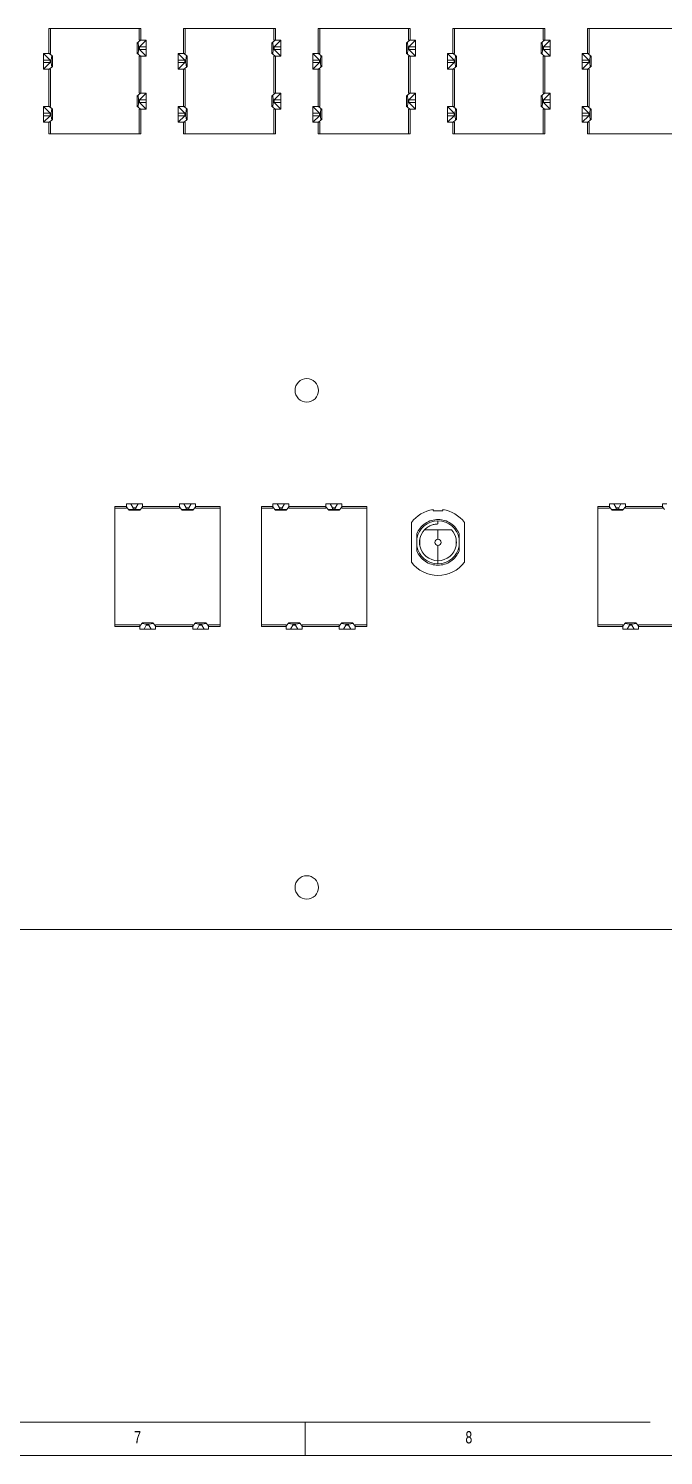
# Model space of a CAD drawing. Header units: millimetres. Extents: x 5 to 589, y 5 to 415.
# Drawn here: x 305.2 to 401.1, y 5 to 220.3 of the extents above; entities that cross this region are included whole.
import ezdxf

# ---------------------------------------------------------------- set-up
doc = ezdxf.new("R2010")
doc.units = ezdxf.units.MM
doc.styles.add('SLDTEXTSTYLE0', font='TXT', dxfattribs={"width": 0.75})

msp = doc.modelspace()

# ---------------------------------------------------------------- linework, layer by layer
at = {"color": 7, "linetype": 'Continuous', "lineweight": 15}
for p, q in [((308.3, 220.31), (308.3, 216.56)), ((308.55, 220.31), (308.3, 220.31)), ((308.55, 220.31), (308.55, 216.56)), ((321.95, 220.31), (308.55, 220.31)), ((321.95, 218.56), (321.95, 220.31)), ((322.2, 220.31), (321.95, 220.31)), ((322.2, 220.31), (322.2, 218.56)), ((328.62, 220.31), (328.62, 216.56)), ((328.87, 220.31), (328.62, 220.31)), ((328.87, 220.31), (328.87, 216.56)), ((342.27, 220.31), (328.87, 220.31)), ((342.27, 218.56), (342.27, 220.31)), ((342.52, 220.31), (342.27, 220.31)), ((342.52, 220.31), (342.52, 218.56)), ((348.94, 220.31), (348.94, 216.56)), ((349.19, 220.31), (348.94, 220.31)), ((349.19, 220.31), (349.19, 216.56)), ((362.59, 220.31), (349.19, 220.31)), ((362.59, 218.56), (362.59, 220.31)), ((362.84, 220.31), (362.59, 220.31)), ((362.84, 220.31), (362.84, 218.56)), ((369.26, 220.31), (369.26, 216.56)), ((369.51, 220.31), (369.26, 220.31)), ((369.51, 220.31), (369.51, 216.56)), ((382.91, 220.31), (369.51, 220.31)), ((382.91, 218.56), (382.91, 220.31)), ((383.16, 220.31), (382.91, 220.31)), ((383.16, 220.31), (383.16, 218.56)), ((389.58, 220.31), (389.58, 216.56)), ((389.83, 220.31), (389.58, 220.31)), ((389.83, 220.31), (389.83, 216.56)), ((403.23, 220.31), (389.83, 220.31)), ((321.65, 218.16), (321.77, 218.25)), ((321.65, 216.56), (321.65, 218.16)), ((322.15, 218.56), (321.77, 218.25)), ((321.77, 218.25), (321.83, 217.56)), ((321.83, 217.56), (321.83, 217.16)), ((322, 217.56), (321.83, 217.56)), ((321.95, 218.56), (322.15, 218.56)), ((323, 218.56), (322, 217.56)), ((322, 217.16), (322, 217.56)), ((323, 217.56), (322, 217.56)), ((322.15, 218.56), (323, 218.56)), ((323, 218.56), (323, 217.56)), ((323, 217.56), (323, 217.16)), ((341.97, 218.16), (342.09, 218.25)), ((341.97, 216.56), (341.97, 218.16)), ((342.47, 218.56), (342.09, 218.25)), ((342.09, 218.25), (342.15, 217.56)), ((342.15, 217.56), (342.15, 217.16)), ((342.32, 217.56), (342.15, 217.56)), ((342.27, 218.56), (342.47, 218.56)), ((343.32, 218.56), (342.32, 217.56)), ((342.32, 217.16), (342.32, 217.56)), ((343.32, 217.56), (342.32, 217.56)), ((342.47, 218.56), (343.32, 218.56)), ((343.32, 218.56), (343.32, 217.56)), ((343.32, 217.56), (343.32, 217.16)), ((362.29, 218.16), (362.41, 218.25)), ((362.29, 216.56), (362.29, 218.16)), ((362.79, 218.56), (362.41, 218.25)), ((362.41, 218.25), (362.47, 217.56)), ((362.47, 217.56), (362.47, 217.16)), ((362.64, 217.56), (362.47, 217.56)), ((362.59, 218.56), (362.79, 218.56)), ((363.64, 218.56), (362.64, 217.56)), ((362.64, 217.16), (362.64, 217.56)), ((363.64, 217.56), (362.64, 217.56)), ((362.79, 218.56), (363.64, 218.56)), ((363.64, 218.56), (363.64, 217.56)), ((363.64, 217.56), (363.64, 217.16)), ((382.61, 218.16), (382.73, 218.25)), ((382.61, 216.56), (382.61, 218.16)), ((383.11, 218.56), (382.73, 218.25)), ((382.73, 218.25), (382.79, 217.56)), ((382.79, 217.56), (382.79, 217.16)), ((382.96, 217.56), (382.79, 217.56)), ((382.91, 218.56), (383.11, 218.56)), ((383.96, 218.56), (382.96, 217.56)), ((382.96, 217.16), (382.96, 217.56)), ((383.96, 217.56), (382.96, 217.56)), ((383.11, 218.56), (383.96, 218.56)), ((383.96, 218.56), (383.96, 217.56)), ((383.96, 217.56), (383.96, 217.16)), ((308.5, 215.56), (307.5, 216.56)), ((307.5, 215.56), (307.5, 216.56)), ((307.5, 216.56), (308.35, 216.56)), ((307.5, 215.16), (307.5, 215.56)), ((308.5, 215.56), (307.5, 215.56)), ((308.73, 216.25), (308.35, 216.56)), ((308.35, 216.56), (308.55, 216.56)), ((308.5, 215.56), (308.5, 215.16)), ((308.67, 215.56), (308.5, 215.56)), ((308.67, 215.56), (308.73, 216.25)), ((308.67, 215.16), (308.67, 215.56)), ((308.73, 216.25), (308.85, 216.16)), ((308.85, 216.16), (308.85, 214.56)), ((321.77, 216.46), (321.65, 216.56)), ((321.83, 217.16), (321.77, 216.46)), ((321.77, 216.46), (322.15, 216.16)), ((321.83, 217.16), (322, 217.16)), ((321.95, 210.56), (321.95, 216.16)), ((322.15, 216.16), (321.95, 216.16)), ((322, 217.16), (323, 216.16)), ((322, 217.16), (323, 217.16)), ((323, 216.16), (322.15, 216.16)), ((322.2, 216.16), (322.2, 210.56)), ((323, 217.16), (323, 216.16)), ((327.82, 216.56), (328.67, 216.56)), ((328.82, 215.56), (327.82, 216.56)), ((327.82, 215.56), (327.82, 216.56)), ((327.82, 215.16), (327.82, 215.56)), ((328.82, 215.56), (327.82, 215.56)), ((329.05, 216.25), (328.67, 216.56)), ((328.67, 216.56), (328.87, 216.56)), ((328.82, 215.56), (328.82, 215.16)), ((328.99, 215.56), (328.82, 215.56)), ((328.99, 215.56), (329.05, 216.25)), ((328.99, 215.16), (328.99, 215.56)), ((329.05, 216.25), (329.17, 216.16)), ((329.17, 216.16), (329.17, 214.56)), ((342.09, 216.46), (341.97, 216.56)), ((342.15, 217.16), (342.09, 216.46)), ((342.09, 216.46), (342.47, 216.16)), ((342.15, 217.16), (342.32, 217.16)), ((342.27, 210.56), (342.27, 216.16)), ((342.47, 216.16), (342.27, 216.16)), ((342.32, 217.16), (343.32, 216.16)), ((342.32, 217.16), (343.32, 217.16)), ((343.32, 216.16), (342.47, 216.16)), ((342.52, 216.16), (342.52, 210.56)), ((343.32, 217.16), (343.32, 216.16)), ((349.14, 215.56), (348.14, 216.56)), ((348.14, 215.56), (348.14, 216.56)), ((348.14, 216.56), (348.99, 216.56)), ((348.14, 215.16), (348.14, 215.56)), ((349.14, 215.56), (348.14, 215.56)), ((349.37, 216.25), (348.99, 216.56)), ((348.99, 216.56), (349.19, 216.56)), ((349.31, 215.56), (349.14, 215.56)), ((349.14, 215.56), (349.14, 215.16)), ((349.31, 215.56), (349.37, 216.25)), ((349.31, 215.16), (349.31, 215.56)), ((349.37, 216.25), (349.49, 216.16)), ((349.49, 216.16), (349.49, 214.56)), ((362.41, 216.46), (362.29, 216.56)), ((362.47, 217.16), (362.41, 216.46)), ((362.41, 216.46), (362.79, 216.16)), ((362.47, 217.16), (362.64, 217.16)), ((362.59, 210.56), (362.59, 216.16)), ((362.79, 216.16), (362.59, 216.16)), ((362.64, 217.16), (363.64, 216.16)), ((362.64, 217.16), (363.64, 217.16)), ((363.64, 216.16), (362.79, 216.16)), ((362.84, 216.16), (362.84, 210.56)), ((363.64, 217.16), (363.64, 216.16)), ((368.46, 216.56), (369.31, 216.56)), ((369.46, 215.56), (368.46, 216.56)), ((368.46, 215.56), (368.46, 216.56)), ((368.46, 215.16), (368.46, 215.56)), ((369.46, 215.56), (368.46, 215.56)), ((369.69, 216.25), (369.31, 216.56)), ((369.31, 216.56), (369.51, 216.56)), ((369.46, 215.56), (369.46, 215.16)), ((369.63, 215.56), (369.46, 215.56)), ((369.63, 215.56), (369.69, 216.25)), ((369.63, 215.16), (369.63, 215.56)), ((369.69, 216.25), (369.81, 216.16)), ((369.81, 216.16), (369.81, 214.56)), ((382.73, 216.46), (382.61, 216.56)), ((382.79, 217.16), (382.73, 216.46)), ((382.73, 216.46), (383.11, 216.16)), ((382.79, 217.16), (382.96, 217.16)), ((382.91, 210.56), (382.91, 216.16)), ((383.11, 216.16), (382.91, 216.16)), ((382.96, 217.16), (383.96, 216.16)), ((382.96, 217.16), (383.96, 217.16)), ((383.96, 216.16), (383.11, 216.16)), ((383.16, 216.16), (383.16, 210.56)), ((383.96, 217.16), (383.96, 216.16)), ((388.78, 216.56), (389.63, 216.56)), ((389.78, 215.56), (388.78, 216.56)), ((388.78, 215.56), (388.78, 216.56)), ((388.78, 215.16), (388.78, 215.56)), ((389.78, 215.56), (388.78, 215.56)), ((390.01, 216.25), (389.63, 216.56)), ((389.63, 216.56), (389.83, 216.56)), ((389.95, 215.56), (389.78, 215.56)), ((389.78, 215.56), (389.78, 215.16)), ((389.95, 215.56), (390.01, 216.25)), ((389.95, 215.16), (389.95, 215.56)), ((390.01, 216.25), (390.13, 216.16)), ((390.13, 216.16), (390.13, 214.56)), ((307.5, 215.16), (308.5, 215.16)), ((307.5, 214.16), (307.5, 215.16)), ((307.5, 214.16), (308.5, 215.16)), ((308.35, 214.16), (307.5, 214.16)), ((308.3, 208.56), (308.3, 214.16)), ((308.73, 214.46), (308.35, 214.16)), ((308.55, 214.16), (308.35, 214.16)), ((308.5, 215.16), (308.67, 215.16)), ((308.55, 214.16), (308.55, 208.56)), ((308.73, 214.46), (308.67, 215.16)), ((308.85, 214.56), (308.73, 214.46)), ((327.82, 215.16), (328.82, 215.16)), ((327.82, 214.16), (327.82, 215.16)), ((327.82, 214.16), (328.82, 215.16)), ((328.67, 214.16), (327.82, 214.16)), ((328.62, 208.56), (328.62, 214.16)), ((329.05, 214.46), (328.67, 214.16)), ((328.87, 214.16), (328.67, 214.16)), ((328.82, 215.16), (328.99, 215.16)), ((328.87, 214.16), (328.87, 208.56)), ((329.05, 214.46), (328.99, 215.16)), ((329.17, 214.56), (329.05, 214.46)), ((348.14, 214.16), (348.14, 215.16)), ((348.14, 214.16), (349.14, 215.16)), ((348.14, 215.16), (349.14, 215.16)), ((348.99, 214.16), (348.14, 214.16)), ((348.94, 208.56), (348.94, 214.16)), ((349.37, 214.46), (348.99, 214.16)), ((349.19, 214.16), (348.99, 214.16)), ((349.14, 215.16), (349.31, 215.16)), ((349.19, 214.16), (349.19, 208.56)), ((349.37, 214.46), (349.31, 215.16)), ((349.49, 214.56), (349.37, 214.46)), ((368.46, 214.16), (369.46, 215.16)), ((368.46, 215.16), (369.46, 215.16)), ((368.46, 214.16), (368.46, 215.16)), ((369.31, 214.16), (368.46, 214.16)), ((369.26, 208.56), (369.26, 214.16)), ((369.69, 214.46), (369.31, 214.16)), ((369.51, 214.16), (369.31, 214.16)), ((369.46, 215.16), (369.63, 215.16)), ((369.51, 214.16), (369.51, 208.56)), ((369.69, 214.46), (369.63, 215.16)), ((369.81, 214.56), (369.69, 214.46)), ((388.78, 214.16), (389.78, 215.16)), ((388.78, 214.16), (388.78, 215.16)), ((388.78, 215.16), (389.78, 215.16)), ((389.63, 214.16), (388.78, 214.16)), ((389.58, 208.56), (389.58, 214.16)), ((390.01, 214.46), (389.63, 214.16)), ((389.83, 214.16), (389.63, 214.16)), ((389.78, 215.16), (389.95, 215.16)), ((389.83, 214.16), (389.83, 208.56)), ((390.01, 214.46), (389.95, 215.16)), ((390.13, 214.56), (390.01, 214.46)), ((321.65, 210.16), (321.77, 210.25)), ((321.65, 208.56), (321.65, 210.16)), ((322.15, 210.56), (321.77, 210.25)), ((321.77, 210.25), (321.83, 209.56)), ((321.83, 209.16), (321.77, 208.46)), ((321.83, 209.56), (321.83, 209.16)), ((322, 209.56), (321.83, 209.56)), ((321.83, 209.16), (322, 209.16)), ((321.95, 210.56), (322.15, 210.56)), ((323, 210.56), (322, 209.56)), ((322, 209.16), (322, 209.56)), ((323, 209.56), (322, 209.56)), ((322, 209.16), (323, 209.16)), ((322, 209.16), (323, 208.16)), ((322.15, 210.56), (323, 210.56)), ((323, 210.56), (323, 209.56)), ((323, 209.56), (323, 209.16)), ((323, 209.16), (323, 208.16)), ((341.97, 210.16), (342.09, 210.25)), ((341.97, 208.56), (341.97, 210.16)), ((342.47, 210.56), (342.09, 210.25)), ((342.09, 210.25), (342.15, 209.56)), ((342.15, 209.16), (342.09, 208.46)), ((342.15, 209.56), (342.15, 209.16)), ((342.32, 209.56), (342.15, 209.56)), ((342.15, 209.16), (342.32, 209.16)), ((342.27, 210.56), (342.47, 210.56)), ((343.32, 210.56), (342.32, 209.56)), ((342.32, 209.16), (342.32, 209.56)), ((343.32, 209.56), (342.32, 209.56)), ((342.32, 209.16), (343.32, 209.16)), ((342.32, 209.16), (343.32, 208.16)), ((342.47, 210.56), (343.32, 210.56)), ((343.32, 210.56), (343.32, 209.56)), ((343.32, 209.56), (343.32, 209.16)), ((343.32, 209.16), (343.32, 208.16)), ((362.29, 210.16), (362.41, 210.25)), ((362.29, 208.56), (362.29, 210.16)), ((362.79, 210.56), (362.41, 210.25)), ((362.41, 210.25), (362.47, 209.56)), ((362.47, 209.16), (362.41, 208.46)), ((362.64, 209.56), (362.47, 209.56)), ((362.47, 209.56), (362.47, 209.16)), ((362.47, 209.16), (362.64, 209.16)), ((362.59, 210.56), (362.79, 210.56)), ((363.64, 210.56), (362.64, 209.56)), ((362.64, 209.16), (362.64, 209.56)), ((363.64, 209.56), (362.64, 209.56)), ((362.64, 209.16), (363.64, 209.16)), ((362.64, 209.16), (363.64, 208.16)), ((362.79, 210.56), (363.64, 210.56)), ((363.64, 210.56), (363.64, 209.56)), ((363.64, 209.56), (363.64, 209.16)), ((363.64, 209.16), (363.64, 208.16)), ((382.61, 210.16), (382.73, 210.25)), ((382.61, 208.56), (382.61, 210.16)), ((383.11, 210.56), (382.73, 210.25)), ((382.73, 210.25), (382.79, 209.56)), ((382.79, 209.16), (382.73, 208.46)), ((382.79, 209.56), (382.79, 209.16)), ((382.96, 209.56), (382.79, 209.56)), ((382.79, 209.16), (382.96, 209.16)), ((382.91, 210.56), (383.11, 210.56)), ((383.96, 210.56), (382.96, 209.56)), ((382.96, 209.16), (382.96, 209.56)), ((383.96, 209.56), (382.96, 209.56)), ((382.96, 209.16), (383.96, 209.16)), ((382.96, 209.16), (383.96, 208.16)), ((383.11, 210.56), (383.96, 210.56)), ((383.96, 210.56), (383.96, 209.56)), ((383.96, 209.56), (383.96, 209.16)), ((383.96, 209.16), (383.96, 208.16)), ((307.5, 208.56), (308.35, 208.56)), ((308.5, 207.56), (307.5, 208.56)), ((307.5, 207.56), (307.5, 208.56)), ((307.5, 207.16), (307.5, 207.56)), ((308.5, 207.56), (307.5, 207.56)), ((307.5, 206.16), (308.5, 207.16)), ((307.5, 207.16), (308.5, 207.16)), ((307.5, 206.16), (307.5, 207.16)), ((308.35, 208.56), (308.73, 208.25)), ((308.35, 208.56), (308.55, 208.56)), ((308.67, 207.56), (308.5, 207.56)), ((308.5, 207.56), (308.5, 207.16)), ((308.5, 207.16), (308.67, 207.16)), ((308.67, 207.56), (308.73, 208.25)), ((308.67, 207.16), (308.67, 207.56)), ((308.73, 206.46), (308.67, 207.16)), ((308.73, 208.25), (308.85, 208.16)), ((308.85, 208.16), (308.85, 206.56)), ((321.77, 208.46), (321.65, 208.56)), ((322.15, 208.16), (321.77, 208.46)), ((321.95, 204.41), (321.95, 208.16)), ((322.15, 208.16), (321.95, 208.16)), ((323, 208.16), (322.15, 208.16)), ((322.2, 208.16), (322.2, 204.41)), ((328.82, 207.56), (327.82, 208.56)), ((327.82, 207.56), (327.82, 208.56)), ((327.82, 208.56), (328.67, 208.56)), ((327.82, 207.16), (327.82, 207.56)), ((328.82, 207.56), (327.82, 207.56)), ((327.82, 206.16), (328.82, 207.16)), ((327.82, 207.16), (328.82, 207.16)), ((327.82, 206.16), (327.82, 207.16)), ((328.67, 208.56), (329.05, 208.25)), ((328.67, 208.56), (328.87, 208.56)), ((328.99, 207.56), (328.82, 207.56)), ((328.82, 207.56), (328.82, 207.16)), ((328.82, 207.16), (328.99, 207.16)), ((328.99, 207.56), (329.05, 208.25)), ((328.99, 207.16), (328.99, 207.56)), ((329.05, 206.46), (328.99, 207.16)), ((329.05, 208.25), (329.17, 208.16)), ((329.17, 208.16), (329.17, 206.56)), ((342.09, 208.46), (341.97, 208.56)), ((342.47, 208.16), (342.09, 208.46)), ((342.27, 204.41), (342.27, 208.16)), ((342.47, 208.16), (342.27, 208.16)), ((343.32, 208.16), (342.47, 208.16)), ((342.52, 208.16), (342.52, 204.41)), ((349.14, 207.56), (348.14, 208.56)), ((348.14, 207.56), (348.14, 208.56)), ((348.14, 208.56), (348.99, 208.56)), ((348.14, 207.16), (348.14, 207.56)), ((349.14, 207.56), (348.14, 207.56)), ((348.14, 206.16), (349.14, 207.16)), ((348.14, 207.16), (349.14, 207.16)), ((348.14, 206.16), (348.14, 207.16)), ((348.99, 208.56), (349.37, 208.25)), ((348.99, 208.56), (349.19, 208.56)), ((349.31, 207.56), (349.14, 207.56)), ((349.14, 207.56), (349.14, 207.16)), ((349.14, 207.16), (349.31, 207.16)), ((349.31, 207.56), (349.37, 208.25)), ((349.31, 207.16), (349.31, 207.56)), ((349.37, 206.46), (349.31, 207.16)), ((349.37, 208.25), (349.49, 208.16)), ((349.49, 208.16), (349.49, 206.56)), ((362.41, 208.46), (362.29, 208.56)), ((362.79, 208.16), (362.41, 208.46)), ((362.59, 204.41), (362.59, 208.16)), ((362.79, 208.16), (362.59, 208.16)), ((363.64, 208.16), (362.79, 208.16)), ((362.84, 208.16), (362.84, 204.41)), ((368.46, 208.56), (369.31, 208.56)), ((369.46, 207.56), (368.46, 208.56)), ((368.46, 207.56), (368.46, 208.56)), ((368.46, 207.16), (368.46, 207.56)), ((369.46, 207.56), (368.46, 207.56)), ((368.46, 206.16), (369.46, 207.16)), ((368.46, 206.16), (368.46, 207.16)), ((368.46, 207.16), (369.46, 207.16)), ((369.31, 208.56), (369.69, 208.25)), ((369.31, 208.56), (369.51, 208.56)), ((369.63, 207.56), (369.46, 207.56)), ((369.46, 207.56), (369.46, 207.16)), ((369.46, 207.16), (369.63, 207.16)), ((369.63, 207.56), (369.69, 208.25)), ((369.63, 207.16), (369.63, 207.56)), ((369.69, 206.46), (369.63, 207.16)), ((369.69, 208.25), (369.81, 208.16)), ((369.81, 208.16), (369.81, 206.56)), ((382.73, 208.46), (382.61, 208.56)), ((383.11, 208.16), (382.73, 208.46)), ((382.91, 204.41), (382.91, 208.16)), ((383.11, 208.16), (382.91, 208.16)), ((383.96, 208.16), (383.11, 208.16)), ((383.16, 208.16), (383.16, 204.41)), ((389.78, 207.56), (388.78, 208.56)), ((388.78, 207.56), (388.78, 208.56)), ((388.78, 208.56), (389.63, 208.56)), ((388.78, 207.16), (388.78, 207.56)), ((389.78, 207.56), (388.78, 207.56)), ((388.78, 206.16), (389.78, 207.16)), ((388.78, 207.16), (389.78, 207.16)), ((388.78, 206.16), (388.78, 207.16)), ((389.63, 208.56), (390.01, 208.25)), ((389.63, 208.56), (389.83, 208.56)), ((389.95, 207.56), (389.78, 207.56)), ((389.78, 207.56), (389.78, 207.16)), ((389.78, 207.16), (389.95, 207.16)), ((389.95, 207.56), (390.01, 208.25)), ((389.95, 207.16), (389.95, 207.56)), ((390.01, 206.46), (389.95, 207.16)), ((390.01, 208.25), (390.13, 208.16)), ((390.13, 208.16), (390.13, 206.56)), ((308.35, 206.16), (307.5, 206.16)), ((308.3, 204.41), (308.3, 206.16)), ((308.35, 206.16), (308.73, 206.46)), ((308.55, 206.16), (308.35, 206.16)), ((308.55, 206.16), (308.55, 204.41)), ((308.85, 206.56), (308.73, 206.46)), ((328.67, 206.16), (327.82, 206.16)), ((328.62, 204.41), (328.62, 206.16)), ((328.67, 206.16), (329.05, 206.46)), ((328.87, 206.16), (328.67, 206.16)), ((328.87, 206.16), (328.87, 204.41)), ((329.17, 206.56), (329.05, 206.46)), ((348.99, 206.16), (348.14, 206.16)), ((348.94, 204.41), (348.94, 206.16)), ((348.99, 206.16), (349.37, 206.46)), ((349.19, 206.16), (348.99, 206.16)), ((349.19, 206.16), (349.19, 204.41)), ((349.49, 206.56), (349.37, 206.46)), ((369.31, 206.16), (368.46, 206.16)), ((369.26, 204.41), (369.26, 206.16)), ((369.31, 206.16), (369.69, 206.46)), ((369.51, 206.16), (369.31, 206.16)), ((369.51, 206.16), (369.51, 204.41)), ((369.81, 206.56), (369.69, 206.46)), ((389.63, 206.16), (388.78, 206.16)), ((389.58, 204.41), (389.58, 206.16)), ((389.63, 206.16), (390.01, 206.46)), ((389.83, 206.16), (389.63, 206.16)), ((389.83, 206.16), (389.83, 204.41)), ((390.13, 206.56), (390.01, 206.46)), ((308.3, 204.41), (308.55, 204.41)), ((308.55, 204.41), (321.95, 204.41)), ((322.2, 204.41), (321.95, 204.41)), ((328.62, 204.41), (328.87, 204.41)), ((328.87, 204.41), (342.27, 204.41)), ((342.52, 204.41), (342.27, 204.41)), ((348.94, 204.41), (349.19, 204.41)), ((349.19, 204.41), (362.59, 204.41)), ((362.84, 204.41), (362.59, 204.41)), ((369.26, 204.41), (369.51, 204.41)), ((369.51, 204.41), (382.91, 204.41)), ((383.16, 204.41), (382.91, 204.41)), ((389.58, 204.41), (389.83, 204.41)), ((389.83, 204.41), (403.23, 204.41)), ((320.01, 148.13), (320.01, 148.58)), ((320.01, 148.58), (320.66, 148.58)), ((320.66, 148.58), (321.01, 147.98)), ((320.66, 148.58), (321.76, 148.58)), ((321.41, 147.98), (321.76, 148.58)), ((321.76, 148.58), (322.41, 148.58)), ((322.41, 148.58), (322.41, 148.13)), ((328.01, 148.13), (328.01, 148.58)), ((328.01, 148.58), (328.66, 148.58)), ((328.66, 148.58), (329.01, 147.98)), ((328.66, 148.58), (329.76, 148.58)), ((329.41, 147.98), (329.76, 148.58)), ((329.76, 148.58), (330.41, 148.58)), ((330.41, 148.58), (330.41, 148.13)), ((342.12, 148.13), (342.12, 148.58)), ((342.12, 148.58), (342.77, 148.58)), ((342.77, 148.58), (343.12, 147.98)), ((342.77, 148.58), (343.87, 148.58)), ((343.52, 147.98), (343.87, 148.58)), ((343.87, 148.58), (344.52, 148.58)), ((344.52, 148.58), (344.52, 148.13)), ((350.12, 148.13), (350.12, 148.58)), ((350.12, 148.58), (350.77, 148.58)), ((350.77, 148.58), (351.12, 147.98)), ((350.77, 148.58), (351.87, 148.58)), ((351.52, 147.98), (351.87, 148.58)), ((351.87, 148.58), (352.52, 148.58)), ((352.52, 148.58), (352.52, 148.13)), ((392.91, 148.13), (392.91, 148.58)), ((392.91, 148.58), (393.56, 148.58)), ((393.56, 148.58), (393.91, 147.98)), ((393.56, 148.58), (394.65, 148.58)), ((394.31, 147.98), (394.65, 148.58)), ((394.65, 148.58), (395.31, 148.58)), ((395.31, 148.58), (395.31, 148.13)), ((400.91, 148.13), (400.91, 148.58)), ((400.91, 148.58), (401.56, 148.58)), ((318.26, 148.18), (320.01, 148.18)), ((318.26, 148.18), (318.26, 147.93)), ((320.01, 147.93), (318.26, 147.93)), ((318.26, 147.93), (318.26, 130.33)), ((320.32, 147.75), (320.01, 148.13)), ((320.01, 147.93), (320.01, 148.13)), ((320.32, 147.75), (321.01, 147.81)), ((320.41, 147.63), (320.32, 147.75)), ((322.01, 147.63), (320.41, 147.63)), ((321.41, 147.98), (321.01, 147.98)), ((321.01, 147.98), (321.01, 147.81)), ((321.01, 147.81), (321.41, 147.81)), ((321.41, 147.81), (321.41, 147.98)), ((321.41, 147.81), (322.11, 147.75)), ((322.11, 147.75), (322.01, 147.63)), ((322.11, 147.75), (322.41, 148.13)), ((322.41, 148.18), (328.01, 148.18)), ((322.41, 148.13), (322.41, 147.93)), ((328.01, 147.93), (322.41, 147.93)), ((328.32, 147.75), (328.01, 148.13)), ((328.01, 147.93), (328.01, 148.13)), ((328.32, 147.75), (329.01, 147.81)), ((328.41, 147.63), (328.32, 147.75)), ((330.01, 147.63), (328.41, 147.63)), ((329.41, 147.98), (329.01, 147.98)), ((329.01, 147.98), (329.01, 147.81)), ((329.01, 147.81), (329.41, 147.81)), ((329.41, 147.81), (329.41, 147.98)), ((329.41, 147.81), (330.11, 147.75)), ((330.11, 147.75), (330.01, 147.63)), ((330.41, 148.13), (330.11, 147.75)), ((330.41, 148.18), (334.16, 148.18)), ((330.41, 148.13), (330.41, 147.93)), ((334.16, 147.93), (330.41, 147.93)), ((334.16, 148.18), (334.16, 147.93)), ((334.16, 130.33), (334.16, 147.93)), ((340.37, 148.18), (342.12, 148.18)), ((340.37, 148.18), (340.37, 147.93)), ((340.37, 147.93), (340.37, 130.33)), ((342.12, 147.93), (340.37, 147.93)), ((342.43, 147.75), (342.12, 148.13)), ((342.12, 147.93), (342.12, 148.13)), ((342.43, 147.75), (343.12, 147.81)), ((342.52, 147.63), (342.43, 147.75)), ((344.12, 147.63), (342.52, 147.63)), ((343.12, 147.98), (343.12, 147.81)), ((343.52, 147.98), (343.12, 147.98)), ((343.12, 147.81), (343.52, 147.81)), ((343.52, 147.81), (343.52, 147.98)), ((343.52, 147.81), (344.22, 147.75)), ((344.22, 147.75), (344.12, 147.63)), ((344.22, 147.75), (344.52, 148.13)), ((344.52, 148.18), (350.12, 148.18)), ((344.52, 148.13), (344.52, 147.93)), ((350.12, 147.93), (344.52, 147.93)), ((350.43, 147.75), (350.12, 148.13)), ((350.12, 147.93), (350.12, 148.13)), ((350.43, 147.75), (351.12, 147.81)), ((350.52, 147.63), (350.43, 147.75)), ((352.12, 147.63), (350.52, 147.63)), ((351.52, 147.98), (351.12, 147.98)), ((351.12, 147.98), (351.12, 147.81)), ((351.12, 147.81), (351.52, 147.81)), ((351.52, 147.81), (351.52, 147.98)), ((351.52, 147.81), (352.22, 147.75)), ((352.22, 147.75), (352.12, 147.63)), ((352.52, 148.13), (352.22, 147.75)), ((352.52, 148.18), (356.27, 148.18)), ((352.52, 148.13), (352.52, 147.93)), ((356.27, 147.93), (352.52, 147.93)), ((356.27, 148.18), (356.27, 147.93)), ((356.27, 130.33), (356.27, 147.93)), ((366.28, 147.72), (366.28, 147.55)), ((367.78, 147.55), (366.28, 147.55)), ((367.78, 147.72), (367.78, 147.55)), ((391.16, 148.18), (392.91, 148.18)), ((391.16, 148.18), (391.16, 147.93)), ((391.16, 147.93), (391.16, 130.33)), ((392.91, 147.93), (391.16, 147.93)), ((393.21, 147.75), (392.91, 148.13)), ((392.91, 147.93), (392.91, 148.13)), ((393.21, 147.75), (393.91, 147.81)), ((393.31, 147.63), (393.21, 147.75)), ((394.91, 147.63), (393.31, 147.63)), ((393.91, 147.98), (393.91, 147.81)), ((394.31, 147.98), (393.91, 147.98)), ((393.91, 147.81), (394.31, 147.81)), ((394.31, 147.81), (394.31, 147.98)), ((394.31, 147.81), (395, 147.75)), ((395, 147.75), (394.91, 147.63)), ((395, 147.75), (395.31, 148.13)), ((395.31, 148.18), (400.91, 148.18)), ((395.31, 148.13), (395.31, 147.93)), ((400.91, 147.93), (395.31, 147.93)), ((401.21, 147.75), (400.91, 148.13)), ((400.91, 147.93), (400.91, 148.13)), ((363.03, 145.78), (363.03, 139.78)), ((367.03, 146.03), (367.03, 145.55)), ((367.03, 143.24), (367.03, 144.65)), ((371.03, 139.78), (371.03, 145.78)), ((367.03, 140), (367.03, 142.31)), ((367.03, 140), (367.03, 139.53)), ((318.26, 130.33), (322.01, 130.33)), ((318.26, 130.33), (318.26, 130.08)), ((318.26, 130.08), (322.01, 130.08)), ((322.32, 130.51), (322.01, 130.13)), ((322.01, 130.13), (322.01, 130.33)), ((322.01, 129.68), (322.01, 130.13)), ((322.66, 129.68), (322.01, 129.68)), ((322.32, 130.51), (322.41, 130.63)), ((323.01, 130.45), (322.32, 130.51)), ((322.41, 130.63), (324.01, 130.63)), ((323.01, 130.28), (322.66, 129.68)), ((323.76, 129.68), (322.66, 129.68)), ((323.41, 130.45), (323.01, 130.45)), ((323.01, 130.45), (323.01, 130.28)), ((323.01, 130.28), (323.41, 130.28)), ((324.11, 130.51), (323.41, 130.45)), ((323.41, 130.28), (323.41, 130.45)), ((323.76, 129.68), (323.41, 130.28)), ((324.41, 129.68), (323.76, 129.68)), ((324.01, 130.63), (324.11, 130.51)), ((324.11, 130.51), (324.41, 130.13)), ((324.41, 130.33), (330.01, 130.33)), ((324.41, 130.33), (324.41, 130.13)), ((324.41, 130.13), (324.41, 129.68)), ((330.01, 130.08), (324.41, 130.08)), ((330.01, 130.13), (330.31, 130.51)), ((330.01, 130.13), (330.01, 130.33)), ((330.01, 129.68), (330.01, 130.13)), ((330.66, 129.68), (330.01, 129.68)), ((330.31, 130.51), (330.41, 130.63)), ((331.01, 130.45), (330.31, 130.51)), ((330.41, 130.63), (332.01, 130.63)), ((331.01, 130.28), (330.66, 129.68)), ((331.76, 129.68), (330.66, 129.68)), ((331.01, 130.45), (331.01, 130.28)), ((331.41, 130.45), (331.01, 130.45)), ((331.01, 130.28), (331.41, 130.28)), ((332.11, 130.51), (331.41, 130.45)), ((331.41, 130.28), (331.41, 130.45)), ((331.76, 129.68), (331.41, 130.28)), ((332.41, 129.68), (331.76, 129.68)), ((332.01, 130.63), (332.11, 130.51)), ((332.11, 130.51), (332.41, 130.13)), ((332.41, 130.33), (334.16, 130.33)), ((332.41, 130.33), (332.41, 130.13)), ((332.41, 130.13), (332.41, 129.68)), ((334.16, 130.08), (332.41, 130.08)), ((334.16, 130.08), (334.16, 130.33)), ((340.37, 130.33), (344.12, 130.33)), ((340.37, 130.33), (340.37, 130.08)), ((340.37, 130.08), (344.12, 130.08)), ((344.43, 130.51), (344.12, 130.13)), ((344.12, 130.13), (344.12, 130.33)), ((344.12, 129.68), (344.12, 130.13)), ((344.77, 129.68), (344.12, 129.68)), ((344.43, 130.51), (344.52, 130.63)), ((345.12, 130.45), (344.43, 130.51)), ((344.52, 130.63), (346.12, 130.63)), ((345.12, 130.28), (344.77, 129.68)), ((345.87, 129.68), (344.77, 129.68)), ((345.52, 130.45), (345.12, 130.45)), ((345.12, 130.45), (345.12, 130.28)), ((345.12, 130.28), (345.52, 130.28)), ((346.22, 130.51), (345.52, 130.45)), ((345.52, 130.28), (345.52, 130.45)), ((345.87, 129.68), (345.52, 130.28)), ((346.52, 129.68), (345.87, 129.68)), ((346.12, 130.63), (346.22, 130.51)), ((346.22, 130.51), (346.52, 130.13)), ((346.52, 130.33), (352.12, 130.33)), ((346.52, 130.33), (346.52, 130.13)), ((346.52, 130.13), (346.52, 129.68)), ((352.12, 130.08), (346.52, 130.08)), ((352.12, 130.13), (352.42, 130.51)), ((352.12, 130.13), (352.12, 130.33)), ((352.12, 129.68), (352.12, 130.13)), ((352.77, 129.68), (352.12, 129.68)), ((352.42, 130.51), (352.52, 130.63)), ((353.12, 130.45), (352.42, 130.51)), ((352.52, 130.63), (354.12, 130.63)), ((353.12, 130.28), (352.77, 129.68)), ((353.87, 129.68), (352.77, 129.68)), ((353.12, 130.45), (353.12, 130.28)), ((353.52, 130.45), (353.12, 130.45)), ((353.12, 130.28), (353.52, 130.28)), ((354.22, 130.51), (353.52, 130.45)), ((353.52, 130.28), (353.52, 130.45)), ((353.87, 129.68), (353.52, 130.28)), ((354.52, 129.68), (353.87, 129.68)), ((354.12, 130.63), (354.22, 130.51)), ((354.22, 130.51), (354.52, 130.13)), ((354.52, 130.33), (356.27, 130.33)), ((354.52, 130.33), (354.52, 130.13)), ((354.52, 130.13), (354.52, 129.68)), ((356.27, 130.08), (354.52, 130.08)), ((356.27, 130.08), (356.27, 130.33)), ((391.16, 130.33), (394.91, 130.33)), ((391.16, 130.33), (391.16, 130.08)), ((391.16, 130.08), (394.91, 130.08)), ((395.21, 130.51), (394.91, 130.13)), ((394.91, 130.13), (394.91, 130.33)), ((394.91, 129.68), (394.91, 130.13)), ((395.56, 129.68), (394.91, 129.68)), ((395.21, 130.51), (395.31, 130.63)), ((395.91, 130.45), (395.21, 130.51)), ((395.31, 130.63), (396.91, 130.63)), ((395.91, 130.28), (395.56, 129.68)), ((396.65, 129.68), (395.56, 129.68)), ((395.91, 130.45), (395.91, 130.28)), ((396.31, 130.45), (395.91, 130.45)), ((395.91, 130.28), (396.31, 130.28)), ((397, 130.51), (396.31, 130.45)), ((396.31, 130.28), (396.31, 130.45)), ((396.65, 129.68), (396.31, 130.28)), ((397.31, 129.68), (396.65, 129.68)), ((396.91, 130.63), (397, 130.51)), ((397, 130.51), (397.31, 130.13)), ((397.31, 130.33), (402.91, 130.33)), ((397.31, 130.33), (397.31, 130.13)), ((397.31, 130.13), (397.31, 129.68)), ((402.91, 130.08), (397.31, 130.08)), ((89.41, 84.36), (521.21, 84.36))]:
    msp.add_line(p, q, dxfattribs=at)
at = {"color": 7, "linetype": 'Continuous', "lineweight": 0}
for p, q in [((10, 10), (399.05, 10)), ((347, 5), (347, 10)), ((5, 5), (589, 5))]:
    msp.add_line(p, q, dxfattribs=at)
at = {"color": 7, "linetype": 'Continuous', "lineweight": 15}
for centre in [(347.22, 165.71), (347.22, 90.71)]:
    msp.add_circle(centre, 1.77, dxfattribs=at)
for radius, start, end in [(5, 98.6269, 143.1301), (5, 36.8699, 81.3731), (3.25, 90, 169.9367), (2.78, 137.4934, 169.1071), (3.25, 10.0633, 90), (2.78, 10.8932, 42.5066), (3.25, 190.0633, 270), (2.78, 169.1067, 190.8938), (2.78, 190.8929, 270), (0.465, 90, 270), (0.465, 270, 90), (2.78, 270, 349.1071), (3.25, 270, 349.9367), (2.78, 349.1068, 10.8929), (5, 216.8699, 323.1301)]:
    msp.add_arc((367.03, 142.78), radius, start, end, dxfattribs=at)
for points, knots in [([(363.83, 144.07), (363.98, 144.37), (364.29, 144.98), (365.08, 145.68), (366.02, 146.14), (366.7, 146.2), (367.04, 146.23)], [0, 0, 0, 0, 0.244389, 0.5, 0.75561, 1, 1, 1, 1]), ([(367.03, 145.55), (366.84, 145.54), (366.46, 145.52), (365.91, 145.33), (365.4, 145.05), (365.12, 144.79), (364.98, 144.65)], [0, 0, 0, 0, 0.250001, 0.500001, 0.750002, 1, 1, 1, 1]), ([(367.03, 144.65), (366.84, 144.65), (366.33, 144.65), (365.65, 144.65), (365.2, 144.65), (364.98, 144.65)], [0, 0, 0, 0, 0.246525, 0.638139, 1, 1, 1, 1]), ([(369.08, 144.65), (368.64, 144.65), (368.04, 144.65), (367.25, 144.65), (367.03, 144.65)], [0, 0, 0, 0, 0.725757, 1, 1, 1, 1]), ([(367.04, 146.23), (367.37, 146.2), (368.05, 146.14), (368.99, 145.68), (369.77, 144.98), (370.08, 144.37), (370.23, 144.07)], [0, 0, 0, 0, 0.244424, 0.500001, 0.755576, 1, 1, 1, 1]), ([(363.83, 144.07), (363.83, 143.93), (363.83, 143.76), (363.83, 143.57), (363.83, 143.49), (363.83, 143.43), (363.83, 143.39), (363.83, 143.37), (363.83, 143.35), (363.83, 143.35), (363.83, 143.35), (363.83, 143.35)], [0, 0, 0, 0, 0.521936, 0.674705, 0.779635, 0.85173, 0.901665, 0.954563, 0.975883, 0.993095, 1, 1, 1, 1]), ([(363.83, 143.35), (363.83, 143.17), (363.83, 142.82), (363.83, 142.43), (363.83, 142.23), (363.83, 142.21)], [0, 0, 0, 0, 0.469102, 0.939612, 1, 1, 1, 1]), ([(363.83, 142.21), (363.83, 142.21), (363.83, 142.21), (363.83, 142.2), (363.83, 142.15), (363.83, 141.96), (363.83, 141.72), (363.83, 141.53), (363.83, 141.49)], [0, 0, 0, 0, 0.01693, 0.039301, 0.081695, 0.236199, 0.852151, 1, 1, 1, 1]), ([(364.31, 143.3), (364.31, 143.01), (364.31, 142.66), (364.31, 142.32), (364.31, 142.25)], [0, 0, 0, 0, 0.821499, 1, 1, 1, 1]), ([(369.76, 142.25), (369.76, 142.54), (369.76, 142.9), (369.76, 143.24), (369.76, 143.3)], [0, 0, 0, 0, 0.821487, 1, 1, 1, 1]), ([(370.23, 144.07), (370.23, 143.93), (370.23, 143.76), (370.23, 143.57), (370.23, 143.49), (370.23, 143.43), (370.23, 143.39), (370.23, 143.37), (370.23, 143.35), (370.23, 143.35), (370.23, 143.35), (370.23, 143.35)], [0, 0, 0, 0, 0.521936, 0.674705, 0.779635, 0.85173, 0.901665, 0.954563, 0.975883, 0.993095, 1, 1, 1, 1]), ([(370.23, 143.35), (370.23, 143.17), (370.23, 142.82), (370.23, 142.43), (370.23, 142.23), (370.23, 142.21)], [0, 0, 0, 0, 0.469102, 0.939612, 1, 1, 1, 1]), ([(370.23, 142.21), (370.23, 142.21), (370.23, 142.21), (370.23, 142.2), (370.23, 142.15), (370.23, 141.96), (370.23, 141.72), (370.23, 141.53), (370.23, 141.49)], [0, 0, 0, 0, 0.01693, 0.039301, 0.081695, 0.236199, 0.852151, 1, 1, 1, 1]), ([(370.23, 141.49), (370.08, 141.19), (369.77, 140.58), (368.99, 139.88), (368.05, 139.43), (367.03, 139.28), (366.01, 139.43), (365.07, 139.88), (364.29, 140.58), (363.98, 141.19), (363.83, 141.49)], [0, 0, 0, 0, 0.122203, 0.25, 0.377797, 0.5, 0.622204, 0.75, 0.877797, 1, 1, 1, 1])]:
    msp.add_open_spline(points, degree=3, knots=knots, dxfattribs=at)

# ---------------------------------------------------------------- texts
at = {"color": 7, "linetype": 'Continuous', "lineweight": 0, "char_height": 1.85, "attachment_point": 1, "style": 'SLDTEXTSTYLE0'}
for s, insert in [('7', (321.17, 8.67)), ('8', (371.17, 8.67))]:
    msp.add_mtext(s, dxfattribs=dict(at, insert=insert))

doc.saveas('drawing.dxf')
